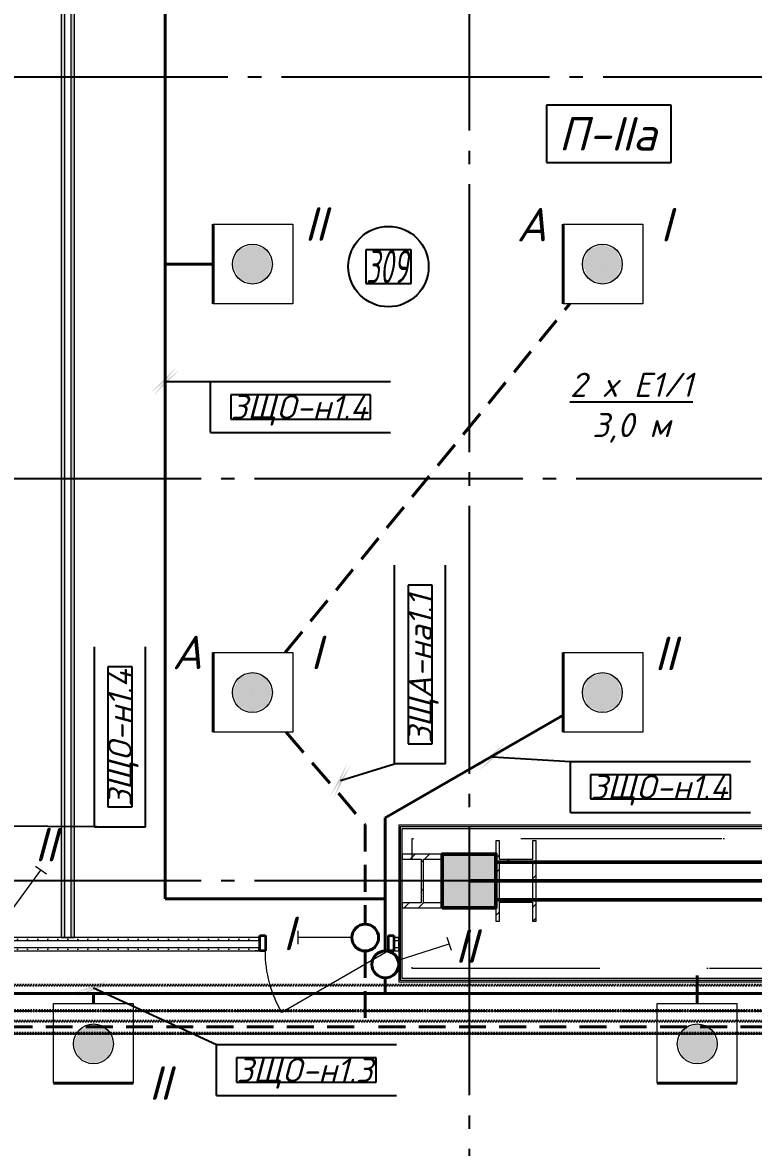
# Model space of a CAD drawing. Header units: millimetres. Extents: x 0 to 1286, y 0 to 420.
# Drawn here: x 244.9 to 299.4, y 259.7 to 343.7 of the extents above; entities that cross this region are included whole.
import ezdxf

# ---------------------------------------------------------------- set-up
doc = ezdxf.new("R2010")
doc.units = ezdxf.units.MM
for name, pattern in [('JIS_02_2.0', [3, 2, -1]), ('ГОСТ 2.303 5', [24, 20, -1.5, 1, -1.5]), ('СПКБ-0000-000-АР#003$0$Achse', [2300, 0, -800, 1500, 0]), ('СПКБ-0000-000-АР#003$0$Разомкнутая', [1058.333302, 634.99999, -423.333311]), ('СПКБ-0000-000-АР#003$0$Штрихпунктирная', [900, 500, -200, 0, -200])]:
    doc.linetypes.add(name, pattern=pattern)
for name, color, linetype in [('Viewport1ForCustomObjects_0', 7, 'Continuous'), ('Viewport2ForCustomObjects_0', 7, 'Continuous'), ('Номер помещения', 7, 'Continuous'), ('СПКБ-0000-000-АР#003$0$Двери ArchiCAD', 7, 'Continuous'), ('СПКБ-0000-000-АР#003$0$Колонны новые', 7, 'Continuous'), ('СПКБ-0000-000-АР#003$0$Колонны существующие', 7, 'Continuous'), ('СПКБ-0000-000-АР#003$0$Стены', 7, 'Continuous'), ('Строительные оси', 7, 'Continuous'), ('ЭМ_ЛОТКИ', 3, 'JIS_02_2.0'), ('ЭО_АВАРИЙНОЕ ОСВЕЩЕНИЕ', 7, 'Continuous'), ('ЭО_РАБОЧЕЕ ОСВЕЩЕНИЕ', 7, 'Continuous')]:
    doc.layers.add(name, color=color, linetype=linetype)
for name, color, linetype, lineweight, true_color in [('СПКБ-0000-000-АР#003$0$Двери ArchiCAD_Ном._пера__161', 7, 'Continuous', 13, 0xe11606), ('СПКБ-0000-000-АР#003$0$Двери ArchiCAD_Ном._пера__23', 7, 'Continuous', 35, 0xff6600), ('СПКБ-0000-000-АР#003$0$Двери ArchiCAD_Ном._пера__3', 7, 'Continuous', 18, 0xff6600), ('СПКБ-0000-000-АР#003$0$Колонны новые_Ном._пера__108', 7, 'Continuous', 13, 0xfd8379), ('СПКБ-0000-000-АР#003$0$Колонны существующие_Ном._пера__102', 7, 'Continuous', 13, 0xcccccc), ('СПКБ-0000-000-АР#003$0$Линии_Ном._пера__4', 7, 'Continuous', 20, 0x029e21), ('СПКБ-0000-000-АР#003$0$Стены_Ном._пера__161', 7, 'Continuous', 13, 0xe11606), ('СПКБ-0000-000-АР#003$0$Стены_Ном._пера__68', 7, 'Continuous', 20, 0xfd4435)]:
    doc.layers.add(name, color=color, linetype=linetype, lineweight=lineweight, true_color=true_color)
for name, color, linetype, lineweight in [('СПКБ-0000-000-АР#003$0$Колонны новые_Ном._пера__20', 1, 'Continuous', 20), ('СПКБ-0000-000-АР#003$0$Колонны существующие_Ном._пера__141', 7, 'Continuous', 50), ('СПКБ-0000-000-АР#003$0$Линии_Ном._пера__141', 7, 'Continuous', 50), ('СПКБ-0000-000-АР#003$0$Стены_Ном._пера__1', 7, 'Continuous', 13), ('СПКБ-0000-000-АР#003$0$Стены_Ном._пера__20', 1, 'Continuous', 20)]:
    doc.layers.add(name, color=color, linetype=linetype, lineweight=lineweight)
doc.styles.add('1.8', font='isocpeui.ttf', dxfattribs={"height": 1.8})
doc.styles.add('2.5', font='isocpeui.ttf')
doc.styles.add('CustomTextStyle14', font='isocpeui.ttf', dxfattribs={"width": 0.592798, "height": 2.5})
doc.styles.add('CustomTextStyle31', font='isocpeui.ttf', dxfattribs={"height": 2.5})
doc.styles.add('CustomTextStyle77', font='isocpeui.ttf', dxfattribs={"width": 0.987755, "height": 1.8})
doc.styles.add('CustomTextStyle87', font='isocpeui.ttf', dxfattribs={"width": 0.987755, "height": 1.8})
doc.styles.add('CustomTextStyle89', font='isocpeui.ttf', dxfattribs={"width": 0.987755, "height": 1.8})
doc.styles.add('CustomTextStyle91', font='isocpeui.ttf', dxfattribs={"width": 0.987755, "height": 1.8})
doc.styles.add('CustomTextStyle92', font='isocpeui.ttf', dxfattribs={"width": 0.987755, "height": 1.8})
pattern_1 = [(0, (0, 0), (0, 75), [0, -75])]
pattern_2 = [(0, (0, 0), (0, 173.205), [0, -100]), (0, (50, 86.6), (0, 173.205), [0, -100])]
pattern_3 = [(45, (0, 0), (-159.099, 159.099), []), (45, (-53.03, 53.03), (-159.099, 159.099), [])]

# ---------------------------------------------------------------- blocks, each defined once
blk = doc.blocks.new('*U558')
at = {"color": 0, "linetype": 'ByBlock', "lineweight": -2}
for p, q in [((-100, -31), (-100, -30633.8)), ((-100, -30633.8), (-100, -31)), ((-90, -30633.8), (-90, -31)), ((90, -31), (90, -30633.8)), ((100, -30633.8), (100, -31)), ((100, -30633.8), (100, -31))]:
    blk.add_line(p, q, dxfattribs=at)
blk = doc.blocks.new('*U559')
at = {"color": 0, "linetype": 'ByBlock', "lineweight": -2}
for p, q in [((-50, -31), (-50, -29893.5)), ((-50, -29893.5), (-50, -31)), ((-40, -29893.5), (-40, -31)), ((40, -31), (40, -29893.5)), ((50, -29893.5), (50, -31)), ((50, -29893.5), (50, -31))]:
    blk.add_line(p, q, dxfattribs=at)
blk = doc.blocks.new('*E601')
at = {"layer": 'Номер помещения', "color": 6, "linetype": 'Continuous'}
for p, q in [((-44.485, 216.768), (-53.791, 216.768)), ((-53.791, 216.768), (-53.791, 212.468)), ((-44.485, 212.468), (-44.485, 216.768)), ((-53.791, 212.468), (-44.485, 212.468))]:
    blk.add_line(p, q, dxfattribs=at)
at = {"layer": 'Номер помещения', "color": 7, "linetype": 'Continuous', "true_color": 0xffffff}
for p, q in [((-63.896, 205.957), (-67.271, 205.957)), ((-67.271, 205.957), (-67.271, 203.457)), ((-63.896, 203.457), (-63.896, 205.957)), ((-67.271, 203.457), (-63.896, 203.457)), ((-67.271, 203.457), (-67.271, 203.457))]:
    blk.add_line(p, q, dxfattribs=at)
at = {"layer": 'Номер помещения', "color": 6, "linetype": 'Continuous'}
blk.add_circle((-65.584, 204.707), 3, dxfattribs=at)
at = {"layer": 'Строительные оси', "color": 3, "linetype": 'ГОСТ 2.303 5', "lineweight": 25}
for p, q in [((-59.569, 258.857), (-59.569, -45.143)), ((186.431, 218.857), (-283.756, 218.857)), ((280.431, 188.857), (-283.569, 188.857)), ((280.431, 158.857), (-283.569, 158.857))]:
    blk.add_line(p, q, dxfattribs=at)
at = {"layer": 'ЭО_АВАРИЙНОЕ ОСВЕЩЕНИЕ', "color": 1, "lineweight": 40}
for p, q in [((-52.549, 201.938), (-52.549, 207.888)), ((-78.66, 169.962), (-78.66, 175.912))]:
    blk.add_line(p, q, dxfattribs=at)
at = {"layer": 'ЭО_АВАРИЙНОЕ ОСВЕЩЕНИЕ', "color": 7, "lineweight": 0}
for p, q in [((-52.549, 207.888), (-46.599, 207.888)), ((-46.599, 207.888), (-46.599, 201.938)), ((-46.599, 201.938), (-52.549, 201.938)), ((-78.66, 175.912), (-72.71, 175.912)), ((-72.71, 175.912), (-72.71, 169.962)), ((-72.71, 169.962), (-78.66, 169.962)), ((-72.32, 154.143), (-72.318, 155.143)), ((-68.319, 154.633), (-72.319, 154.643))]:
    blk.add_line(p, q, dxfattribs=at)
at = {"layer": 'ЭО_АВАРИЙНОЕ ОСВЕЩЕНИЕ', "color": 1, "linetype": 'JIS_02_2.0', "lineweight": 40}
for p, q in [((-49.624, 204.896), (-49.624, 204.896)), ((-73.292, 175.912), (-52.039, 201.938)), ((-75.735, 172.919), (-75.735, 172.919)), ((-73.214, 169.962), (-67.319, 163.047)), ((-67.319, 163.047), (-67.319, 155.631)), ((-67.319, 153.631), (-67.319, 147.967)), ((-97.155, 147.967), (-67.319, 147.967)), ((7.682, 147.967), (-67.319, 147.967))]:
    blk.add_line(p, q, dxfattribs=at)
at = {"layer": 'ЭО_АВАРИЙНОЕ ОСВЕЩЕНИЕ', "color": 7, "lineweight": 0}
for centre in [(-49.624, 204.896), (-75.735, 172.919)]:
    blk.add_circle(centre, 1.488, dxfattribs=at)
at = {"layer": 'ЭО_АВАРИЙНОЕ ОСВЕЩЕНИЕ', "color": 1, "lineweight": 40}
blk.add_circle((-67.319, 154.631), 1, dxfattribs=at)
at = {"layer": 'ЭО_АВАРИЙНОЕ ОСВЕЩЕНИЕ', "color": 1, "lineweight": 0}
for points in [[(-50.676, 205.948), (-51.112, 204.896), (-48.137, 204.896)], [(-49.624, 206.384), (-50.676, 205.948), (-48.572, 205.948)], [(-50.676, 205.948), (-48.572, 205.948), (-48.137, 204.896)], [(-51.112, 204.896), (-50.676, 203.844), (-48.572, 203.844)], [(-51.112, 204.896), (-48.137, 204.896), (-48.572, 203.844)], [(-50.676, 203.844), (-48.572, 203.844), (-49.624, 203.409)], [(-76.787, 173.971), (-77.223, 172.919), (-74.248, 172.919)], [(-75.735, 174.407), (-76.787, 173.971), (-74.684, 173.971)], [(-76.787, 173.971), (-74.684, 173.971), (-74.248, 172.919)], [(-77.223, 172.919), (-76.787, 171.867), (-74.684, 171.867)], [(-77.223, 172.919), (-74.248, 172.919), (-74.684, 171.867)], [(-76.787, 171.867), (-74.684, 171.867), (-75.735, 171.432)]]:
    blk.add_solid(points, dxfattribs=at)
at = {"layer": 'ЭО_РАБОЧЕЕ ОСВЕЩЕНИЕ', "color": 5, "lineweight": 40}
for p, q in [((-82.238, 236.873), (-82.238, 204.896)), ((-78.66, 201.938), (-78.66, 207.888)), ((-82.238, 204.896), (-78.66, 204.896)), ((-82.238, 204.896), (-82.238, 157.533)), ((-52.549, 169.962), (-52.549, 175.912)), ((-52.549, 171.231), (-65.819, 163.572)), ((-65.819, 163.572), (-65.819, 157.527)), ((-82.238, 157.533), (-65.819, 157.527)), ((-65.819, 157.527), (-65.819, 153.631)), ((-65.819, 151.631), (-65.819, 150.468)), ((-42.543, 151.806), (-42.543, 149.721)), ((-139.983, 150.459), (-65.819, 150.468)), ((-87.596, 150.459), (-87.596, 149.721)), ((-65.819, 150.468), (6.682, 150.459)), ((-84.638, 143.771), (-90.588, 143.771)), ((-39.585, 143.771), (-45.535, 143.771))]:
    blk.add_line(p, q, dxfattribs=at)
at = {"layer": 'ЭО_РАБОЧЕЕ ОСВЕЩЕНИЕ', "color": 7, "lineweight": 0}
for p, q in [((-78.66, 207.888), (-72.71, 207.888)), ((-72.71, 207.888), (-72.71, 201.938)), ((-72.71, 201.938), (-78.66, 201.938)), ((-52.549, 175.912), (-46.599, 175.912)), ((-46.599, 175.912), (-46.599, 169.962)), ((-46.599, 169.962), (-52.549, 169.962)), ((-93.871, 156.443), (-91.512, 159.673)), ((-91.916, 159.968), (-91.108, 159.378)), ((-61.217, 154.649), (-60.909, 153.698)), ((-64.868, 152.939), (-61.063, 154.174)), ((-90.588, 149.721), (-84.638, 149.721)), ((-90.588, 143.771), (-90.588, 149.721)), ((-84.638, 149.721), (-84.638, 143.771)), ((-45.535, 149.721), (-39.585, 149.721)), ((-45.535, 143.771), (-45.535, 149.721)), ((-39.585, 149.721), (-39.585, 143.771))]:
    blk.add_line(p, q, dxfattribs=at)
for centre in [(-75.735, 204.896), (-49.624, 172.919), (-87.596, 146.696), (-42.543, 146.696)]:
    blk.add_circle(centre, 1.488, dxfattribs=at)
at = {"layer": 'ЭО_РАБОЧЕЕ ОСВЕЩЕНИЕ', "color": 5, "lineweight": 40}
blk.add_circle((-65.819, 152.631), 1, dxfattribs=at)
at = {"layer": 'ЭО_РАБОЧЕЕ ОСВЕЩЕНИЕ', "color": 5, "lineweight": 0}
for points in [[(-76.787, 205.948), (-77.223, 204.896), (-74.248, 204.896)], [(-75.735, 206.384), (-76.787, 205.948), (-74.684, 205.948)], [(-76.787, 205.948), (-74.684, 205.948), (-74.248, 204.896)], [(-77.223, 204.896), (-76.787, 203.844), (-74.684, 203.844)], [(-77.223, 204.896), (-74.248, 204.896), (-74.684, 203.844)], [(-76.787, 203.844), (-74.684, 203.844), (-75.735, 203.409)], [(-50.676, 173.971), (-51.112, 172.919), (-48.137, 172.919)], [(-49.624, 174.407), (-50.676, 173.971), (-48.572, 173.971)], [(-50.676, 173.971), (-48.572, 173.971), (-48.137, 172.919)], [(-51.112, 172.919), (-50.676, 171.867), (-48.572, 171.867)], [(-51.112, 172.919), (-48.137, 172.919), (-48.572, 171.867)], [(-50.676, 171.867), (-48.572, 171.867), (-49.624, 171.432)], [(-87.596, 148.183), (-88.648, 147.748), (-86.544, 147.748)], [(-42.543, 148.183), (-43.595, 147.748), (-41.491, 147.748)], [(-88.648, 147.748), (-89.083, 146.696), (-86.108, 146.696)], [(-88.648, 147.748), (-86.544, 147.748), (-86.108, 146.696)], [(-43.595, 147.748), (-44.03, 146.696), (-41.055, 146.696)], [(-43.595, 147.748), (-41.491, 147.748), (-41.055, 146.696)], [(-89.083, 146.696), (-88.648, 145.644), (-86.544, 145.644)], [(-89.083, 146.696), (-86.108, 146.696), (-86.544, 145.644)], [(-44.03, 146.696), (-43.595, 145.644), (-41.491, 145.644)], [(-44.03, 146.696), (-41.055, 146.696), (-41.491, 145.644)], [(-88.648, 145.644), (-86.544, 145.644), (-87.596, 145.208)], [(-43.595, 145.644), (-41.491, 145.644), (-42.543, 145.208)]]:
    blk.add_solid(points, dxfattribs=at)
at = {"layer": 'Номер помещения', "color": 0, "linetype": 'Continuous', "style": 'CustomTextStyle31'}
blk.add_text('П-IIа', height=2.5, dxfattribs=at).set_placement((-52.891, 213.368))
at = {"layer": 'Номер помещения', "linetype": 'Continuous', "style": 'CustomTextStyle14', "width": 0.592798}
blk.add_text('309', height=2.5, dxfattribs=at).set_placement((-67.271, 203.457))
blk = doc.blocks.new('СПКБ-0000-000-АР#003$0$Стена_27', base_point=(-9000.1, 15463.1))
at = {"layer": 'СПКБ-0000-000-АР#003$0$Стены_Ном._пера__161', "linetype": 'Continuous', "lineweight": 13, "true_color": 0xe11606}
h = blk.add_hatch(dxfattribs=at)
h.set_pattern_fill('ГИПС', color=12, style=0, pattern_type=2)
h.set_pattern_definition(pattern_1)
h.paths.add_polyline_path([(-9000.1, 25286.1), (-9000.1, 15463.1), (-8975.1, 15463.1), (-8975.1, 25286.1)])
h = blk.add_hatch(dxfattribs=at)
h.set_pattern_fill('ГИПС', color=12, style=0, pattern_type=2)
h.set_pattern_definition(pattern_1)
h.paths.add_polyline_path([(-8900.1, 15463.1), (-8900.1, 25286.1), (-8925.1, 25286.1), (-8925.1, 15463.1)])
at = {"layer": 'СПКБ-0000-000-АР#003$0$Стены_Ном._пера__161', "color": 12, "linetype": 'Continuous', "lineweight": 13, "true_color": 0xe11606}
for p, q in [((-8975.1, 25286.1), (-8975.1, 15463.1)), ((-8925.1, 15463.1), (-8925.1, 25286.1))]:
    blk.add_line(p, q, dxfattribs=at)
at = {"layer": 'СПКБ-0000-000-АР#003$0$Стены_Ном._пера__161', "color": 12, "linetype": 'Continuous', "lineweight": 13, "true_color": 0xe11606, "flags": 128}
for points in [[(-9000.1, 25286.1), (-9000.1, 15463.1)], [(-8900.1, 15463.1), (-8900.1, 25286.1)], [(-9000.1, 15463.1), (-8900.1, 15463.1)]]:
    blk.add_lwpolyline(points, dxfattribs=at)
blk = doc.blocks.new('СПКБ-0000-000-АР#003$0$Однопольная Дверь 19_2')
at = {"layer": 'СПКБ-0000-000-АР#003$0$Двери ArchiCAD_Ном._пера__161', "color": 12, "linetype": 'Continuous', "lineweight": 13, "true_color": 0xe11606}
for p, q in [((-500, 0), (-537, 0)), ((-500, 0), (-500, -25)), ((500, 0), (500, -25)), ((500, 0), (537, 0)), ((-500, -25), (-500, -75)), ((-500, -75), (-500, -100)), ((500, -25), (500, -75)), ((500, -75), (500, -100)), ((-500, -100), (-537, -100)), ((500, -100), (537, -100))]:
    blk.add_line(p, q, dxfattribs=at)
at = {"layer": 'СПКБ-0000-000-АР#003$0$Двери ArchiCAD_Ном._пера__23', "color": 30, "linetype": 'Continuous', "lineweight": 35, "true_color": 0xff6600}
for p, q in [((-460, 0), (-500, 0)), ((-500, 0), (-500, -115)), ((-460, -115), (-460, 0)), ((500, 0), (460, 0)), ((460, 0), (460, -115)), ((500, -115), (500, 0)), ((-500, -115), (-460, -115)), ((460, -115), (500, -115))]:
    blk.add_line(p, q, dxfattribs=at)
at = {"layer": 'СПКБ-0000-000-АР#003$0$Двери ArchiCAD_Ном._пера__3', "color": 30, "linetype": 'Continuous', "lineweight": 18, "true_color": 0xff6600}
blk.add_line((460, 0), (-336.7, 460), dxfattribs=at)
blk.add_arc((460, 0), 920, 150, 180, dxfattribs=at)
blk = doc.blocks.new('СПКБ-0000-000-АР#003$0$Стена_51', base_point=(-13766.9, 15363.1))
at = {"layer": 'СПКБ-0000-000-АР#003$0$Стены_Ном._пера__161', "linetype": 'Continuous', "lineweight": 13, "true_color": 0xe11606}
h = blk.add_hatch(dxfattribs=at)
h.set_pattern_fill('ГИПС', color=12, style=0, pattern_type=2)
h.set_pattern_definition(pattern_1)
h.paths.add_polyline_path([(-13766.9, 15463.1), (-13791.9, 15438.1), (-10856.6, 15438.1), (-10856.6, 15463.1)])
h = blk.add_hatch(dxfattribs=at)
h.set_pattern_fill('ГИПС', color=12, style=0, pattern_type=2)
h.set_pattern_definition(pattern_1)
h.paths.add_polyline_path([(-7517.2, 15463.1), (-9856.6, 15463.1), (-9856.6, 15438.1), (-7517.2, 15438.1)])
h = blk.add_hatch(dxfattribs=at)
h.set_pattern_fill('ГИПС', color=12, style=0, pattern_type=2)
h.set_pattern_definition(pattern_1)
h.paths.add_polyline_path([(-6481.9, 15463.1), (-6517.2, 15463.1), (-6517.2, 15438.1), (-6481.9, 15438.1)])
h = blk.add_hatch(dxfattribs=at)
h.set_pattern_fill('ГИПС', color=12, style=0, pattern_type=2)
h.set_pattern_definition(pattern_1)
h.paths.add_polyline_path([(-13841.9, 15388.1), (-13866.9, 15363.1), (-10856.6, 15363.1), (-10856.6, 15388.1)])
h = blk.add_hatch(dxfattribs=at)
h.set_pattern_fill('ГИПС', color=12, style=0, pattern_type=2)
h.set_pattern_definition(pattern_1)
h.paths.add_polyline_path([(-9856.6, 15388.1), (-9856.6, 15363.1), (-7517.2, 15363.1), (-7517.2, 15388.1)])
h = blk.add_hatch(dxfattribs=at)
h.set_pattern_fill('ГИПС', color=12, style=0, pattern_type=2)
h.set_pattern_definition(pattern_1)
h.paths.add_polyline_path([(-6517.2, 15363.1), (-6481.9, 15363.1), (-6481.9, 15388.1), (-6517.2, 15388.1)])
at = {"layer": 'СПКБ-0000-000-АР#003$0$Стены_Ном._пера__161', "color": 12, "linetype": 'Continuous', "lineweight": 13, "true_color": 0xe11606}
for p, q in [((-10856.6, 15463.1), (-10893.6, 15463.1)), ((-10856.6, 15463.1), (-10856.6, 15438.1)), ((-9856.6, 15463.1), (-9819.6, 15463.1)), ((-9856.6, 15463.1), (-9856.6, 15438.1)), ((-7517.2, 15463.1), (-7554.2, 15463.1)), ((-7517.2, 15438.1), (-7517.2, 15463.1)), ((-6517.2, 15463.1), (-6480.2, 15463.1)), ((-6517.2, 15438.1), (-6517.2, 15463.1)), ((-13841.9, 15388.1), (-10856.6, 15388.1)), ((-10856.6, 15438.1), (-13791.9, 15438.1)), ((-10856.6, 15438.1), (-10856.6, 15388.1)), ((-10856.6, 15388.1), (-10856.6, 15363.1)), ((-7517.2, 15438.1), (-9856.6, 15438.1)), ((-9856.6, 15438.1), (-9856.6, 15388.1)), ((-9856.6, 15388.1), (-7517.2, 15388.1)), ((-9856.6, 15388.1), (-9856.6, 15363.1)), ((-7517.2, 15388.1), (-7517.2, 15438.1)), ((-7517.2, 15363.1), (-7517.2, 15388.1)), ((-6481.9, 15438.1), (-6517.2, 15438.1)), ((-6517.2, 15388.1), (-6517.2, 15438.1)), ((-6517.2, 15388.1), (-6481.9, 15388.1)), ((-6517.2, 15363.1), (-6517.2, 15388.1)), ((-10856.6, 15363.1), (-10893.6, 15363.1)), ((-9856.6, 15363.1), (-9819.6, 15363.1)), ((-7517.2, 15363.1), (-7554.2, 15363.1)), ((-6517.2, 15363.1), (-6480.2, 15363.1))]:
    blk.add_line(p, q, dxfattribs=at)
at = {"layer": 'СПКБ-0000-000-АР#003$0$Стены_Ном._пера__161', "color": 12, "linetype": 'Continuous', "lineweight": 13, "true_color": 0xe11606, "flags": 128}
for points in [[(-10856.6, 15463.1), (-13766.9, 15463.1)], [(-7517.2, 15463.1), (-9856.6, 15463.1)], [(-6481.9, 15463.1), (-6517.2, 15463.1)], [(-6481.9, 15363.1), (-6481.9, 15463.1)], [(-13866.9, 15363.1), (-10856.6, 15363.1)], [(-9856.6, 15363.1), (-7517.2, 15363.1)], [(-6517.2, 15363.1), (-6481.9, 15363.1)]]:
    blk.add_lwpolyline(points, dxfattribs=at)
at = {"layer": 'СПКБ-0000-000-АР#003$0$Двери ArchiCAD', "color": 21, "linetype": 'Continuous', "lineweight": 18, "true_color": 0xff9955, "xscale": -1, "zscale": 1000}
blk.add_blockref('СПКБ-0000-000-АР#003$0$Однопольная Дверь 19_2', (-10356.6, 15463.1), dxfattribs=at)
at = {"layer": 'СПКБ-0000-000-АР#003$0$Двери ArchiCAD', "color": 21, "linetype": 'Continuous', "lineweight": 18, "true_color": 0xff9955, "xscale": -1, "zscale": 1000, "rotation": 180}
blk.add_blockref('СПКБ-0000-000-АР#003$0$Однопольная Дверь 19_2', (-7017.2, 15363.1), dxfattribs=at)
blk = doc.blocks.new('СПКБ-0000-000-АР#003$0$Стена_222', base_point=(-6381.9, 15233))
at = {"layer": 'СПКБ-0000-000-АР#003$0$Стены_Ном._пера__20', "linetype": 'Continuous', "lineweight": 20}
h = blk.add_hatch(dxfattribs=at)
h.set_pattern_fill('ШТУКАТУРКА', color=1, style=0, pattern_type=2)
h.set_pattern_definition(pattern_2)
h.paths.add_polyline_path([(-6481.9, 16302.4), (-6481.9, 15133), (-6469.9, 15145), (-6469.9, 16290.4)])
h = blk.add_hatch(dxfattribs=at)
h.set_pattern_fill('ШТУКАТУРКА', color=1, style=0, pattern_type=2)
h.set_pattern_definition(pattern_2)
h.paths.add_polyline_path([(-6456.9, 15158), (-6456.9, 16277.4), (-6469.9, 16290.4), (-6469.9, 15145)])
at = {"layer": 'СПКБ-0000-000-АР#003$0$Стены_Ном._пера__1', "color": 7, "linetype": 'СПКБ-0000-000-АР#003$0$Achse', "lineweight": 13, "flags": 128}
blk.add_lwpolyline([(-6381.9, 15233), (-6381.9, 16202.4)], dxfattribs=at)
at = {"layer": 'СПКБ-0000-000-АР#003$0$Стены_Ном._пера__20', "color": 1, "linetype": 'Continuous', "lineweight": 20, "flags": 128}
blk.add_lwpolyline([(-6481.9, 16302.4), (-6481.9, 15133)], dxfattribs=at)
at = {"layer": 'СПКБ-0000-000-АР#003$0$Стены_Ном._пера__68', "color": 20, "linetype": 'Continuous', "lineweight": 20, "true_color": 0xfd4435}
for p, q in [((-6469.9, 16290.4), (-6469.9, 15145)), ((-6456.9, 15158), (-6456.9, 16277.4))]:
    blk.add_line(p, q, dxfattribs=at)
blk = doc.blocks.new('СПКБ-0000-000-АР#003$0$Стена_223', base_point=(-6381.9, 16202.4))
at = {"layer": 'СПКБ-0000-000-АР#003$0$Стены_Ном._пера__20', "linetype": 'Continuous', "lineweight": 20}
h = blk.add_hatch(dxfattribs=at)
h.set_pattern_fill('ШТУКАТУРКА', color=1, style=0, pattern_type=2)
h.set_pattern_definition(pattern_2)
h.paths.add_polyline_path([(568.2, 16302.4), (-6481.9, 16302.4), (-6469.9, 16290.4), (556.2, 16290.4)])
h = blk.add_hatch(dxfattribs=at)
h.set_pattern_fill('ШТУКАТУРКА', color=1, style=0, pattern_type=2)
h.set_pattern_definition(pattern_2)
h.paths.add_polyline_path([(-6456.9, 16277.4), (543.2, 16277.4), (556.2, 16290.4), (-6469.9, 16290.4)])
at = {"layer": 'СПКБ-0000-000-АР#003$0$Стены_Ном._пера__1', "color": 7, "linetype": 'СПКБ-0000-000-АР#003$0$Achse', "lineweight": 13, "flags": 128}
blk.add_lwpolyline([(-6381.9, 16202.4), (468.2, 16202.4)], dxfattribs=at)
at = {"layer": 'СПКБ-0000-000-АР#003$0$Стены_Ном._пера__20', "color": 1, "linetype": 'Continuous', "lineweight": 20, "flags": 128}
blk.add_lwpolyline([(568.2, 16302.4), (-6481.9, 16302.4)], dxfattribs=at)
at = {"layer": 'СПКБ-0000-000-АР#003$0$Стены_Ном._пера__68', "color": 20, "linetype": 'Continuous', "lineweight": 20, "true_color": 0xfd4435}
for p, q in [((556.2, 16290.4), (-6469.9, 16290.4)), ((-6456.9, 16277.4), (543.2, 16277.4))]:
    blk.add_line(p, q, dxfattribs=at)
blk = doc.blocks.new('СПКБ-0000-000-АР#003$0$Стена_225', base_point=(-6381.9, 15233))
at = {"layer": 'СПКБ-0000-000-АР#003$0$Стены_Ном._пера__20', "linetype": 'Continuous', "lineweight": 20}
h = blk.add_hatch(dxfattribs=at)
h.set_pattern_fill('ШТУКАТУРКА', color=1, style=0, pattern_type=2)
h.set_pattern_definition(pattern_2)
h.paths.add_polyline_path([(-6481.9, 15133), (568.2, 15133), (556.2, 15145), (-6469.9, 15145)])
h = blk.add_hatch(dxfattribs=at)
h.set_pattern_fill('ШТУКАТУРКА', color=1, style=0, pattern_type=2)
h.set_pattern_definition(pattern_2)
h.paths.add_polyline_path([(543.2, 15158), (-6456.9, 15158), (-6469.9, 15145), (556.2, 15145)])
at = {"layer": 'СПКБ-0000-000-АР#003$0$Стены_Ном._пера__1', "color": 7, "linetype": 'СПКБ-0000-000-АР#003$0$Achse', "lineweight": 13, "flags": 128}
blk.add_lwpolyline([(468.2, 15233), (-6381.9, 15233)], dxfattribs=at)
at = {"layer": 'СПКБ-0000-000-АР#003$0$Стены_Ном._пера__20', "color": 1, "linetype": 'Continuous', "lineweight": 20, "flags": 128}
blk.add_lwpolyline([(-6481.9, 15133), (568.2, 15133)], dxfattribs=at)
at = {"layer": 'СПКБ-0000-000-АР#003$0$Стены_Ном._пера__68', "color": 20, "linetype": 'Continuous', "lineweight": 20, "true_color": 0xfd4435}
for p, q in [((-6469.9, 15145), (556.2, 15145)), ((543.2, 15158), (-6456.9, 15158))]:
    blk.add_line(p, q, dxfattribs=at)
blk = doc.blocks.new('СПКБ-0000-000-АР#003$0$Колонна_77', base_point=(-6306.9, 15885.7))
at = {"layer": 'СПКБ-0000-000-АР#003$0$Колонны новые_Ном._пера__108', "linetype": 'Continuous', "lineweight": 13, "true_color": 0xfd8379}
h = blk.add_hatch(dxfattribs=at)
h.set_pattern_fill('СТАЛЬ', color=11, style=0, pattern_type=2)
h.set_pattern_definition(pattern_3)
h.paths.add_polyline_path([(-6156.9, 15685.7), (-6156.9, 15722.4), (-6298.1, 15722.4), (-6298.1, 16049.1), (-6156.9, 16049.1), (-6156.9, 16085.7), (-6456.9, 16085.7), (-6456.9, 16049.1), (-6315.6, 16049.1), (-6315.6, 15722.4), (-6456.9, 15722.4), (-6456.9, 15685.7)])
at = {"layer": 'СПКБ-0000-000-АР#003$0$Колонны новые_Ном._пера__20', "color": 1, "linetype": 'Continuous', "lineweight": 20}
for p, q in [((-6156.9, 16085.7), (-6456.9, 16085.7)), ((-6456.9, 16085.7), (-6456.9, 16049.1)), ((-6456.9, 16049.1), (-6315.6, 16049.1)), ((-6315.6, 16049.1), (-6315.6, 15722.4)), ((-6298.1, 15722.4), (-6298.1, 16049.1)), ((-6298.1, 16049.1), (-6156.9, 16049.1)), ((-6156.9, 16049.1), (-6156.9, 16085.7)), ((-6315.6, 15722.4), (-6456.9, 15722.4)), ((-6456.9, 15722.4), (-6456.9, 15685.7)), ((-6156.9, 15722.4), (-6298.1, 15722.4)), ((-6156.9, 15685.7), (-6156.9, 15722.4)), ((-6456.9, 15685.7), (-6156.9, 15685.7))]:
    blk.add_line(p, q, dxfattribs=at)
blk = doc.blocks.new('СПКБ-0000-000-АР#003$0$Колонна_78', base_point=(-5606.9, 15735.7))
at = {"layer": 'СПКБ-0000-000-АР#003$0$Колонны новые_Ном._пера__108', "linetype": 'Continuous', "lineweight": 13, "true_color": 0xfd8379}
h = blk.add_hatch(dxfattribs=at)
h.set_pattern_fill('СТАЛЬ', color=11, style=0, pattern_type=2)
h.set_pattern_definition(pattern_3)
h.paths.add_polyline_path([(-5456.9, 15585.7), (-5456.9, 15885.7), (-5484.3, 15885.7), (-5484.3, 15744.5), (-5729.4, 15744.5), (-5729.4, 15885.7), (-5756.9, 15885.7), (-5756.9, 15585.7), (-5729.4, 15585.7), (-5729.4, 15727), (-5484.3, 15727), (-5484.3, 15585.7)])
at = {"layer": 'СПКБ-0000-000-АР#003$0$Колонны новые_Ном._пера__20', "color": 1, "linetype": 'Continuous', "lineweight": 20}
for p, q in [((-5729.4, 15885.7), (-5756.9, 15885.7)), ((-5756.9, 15885.7), (-5756.9, 15585.7)), ((-5729.4, 15744.5), (-5729.4, 15885.7)), ((-5456.9, 15885.7), (-5484.3, 15885.7)), ((-5484.3, 15885.7), (-5484.3, 15744.5)), ((-5456.9, 15585.7), (-5456.9, 15885.7)), ((-5484.3, 15744.5), (-5729.4, 15744.5)), ((-5729.4, 15585.7), (-5729.4, 15727)), ((-5729.4, 15727), (-5484.3, 15727)), ((-5484.3, 15727), (-5484.3, 15585.7)), ((-5756.9, 15585.7), (-5729.4, 15585.7)), ((-5484.3, 15585.7), (-5456.9, 15585.7))]:
    blk.add_line(p, q, dxfattribs=at)
blk = doc.blocks.new('СПКБ-0000-000-АР#003$0$Колонна_79', base_point=(-5606.9, 16035.7))
at = {"layer": 'СПКБ-0000-000-АР#003$0$Колонны новые_Ном._пера__108', "linetype": 'Continuous', "lineweight": 13, "true_color": 0xfd8379}
h = blk.add_hatch(dxfattribs=at)
h.set_pattern_fill('СТАЛЬ', color=11, style=0, pattern_type=2)
h.set_pattern_definition(pattern_3)
h.paths.add_polyline_path([(-5456.9, 15885.7), (-5456.9, 16185.7), (-5484.3, 16185.7), (-5484.3, 16044.5), (-5729.4, 16044.5), (-5729.4, 16185.7), (-5756.9, 16185.7), (-5756.9, 15885.7), (-5729.4, 15885.7), (-5729.4, 16027), (-5484.3, 16027), (-5484.3, 15885.7)])
at = {"layer": 'СПКБ-0000-000-АР#003$0$Колонны новые_Ном._пера__20', "color": 1, "linetype": 'Continuous', "lineweight": 20}
for p, q in [((-5729.4, 16185.7), (-5756.9, 16185.7)), ((-5756.9, 16185.7), (-5756.9, 15885.7)), ((-5729.4, 16044.5), (-5729.4, 16185.7)), ((-5456.9, 16185.7), (-5484.3, 16185.7)), ((-5484.3, 16185.7), (-5484.3, 16044.5)), ((-5456.9, 15885.7), (-5456.9, 16185.7)), ((-5484.3, 16044.5), (-5729.4, 16044.5)), ((-5729.4, 15885.7), (-5729.4, 16027)), ((-5729.4, 16027), (-5484.3, 16027)), ((-5484.3, 16027), (-5484.3, 15885.7)), ((-5756.9, 15885.7), (-5729.4, 15885.7)), ((-5484.3, 15885.7), (-5456.9, 15885.7))]:
    blk.add_line(p, q, dxfattribs=at)
blk = doc.blocks.new('СПКБ-0000-000-АР#003$0$Колонна_118', base_point=(-5956.9, 15885.7))
at = {"layer": 'СПКБ-0000-000-АР#003$0$Колонны существующие_Ном._пера__102', "linetype": 'Continuous', "lineweight": 13, "true_color": 0xcccccc}
blk.add_hatch(color=254, dxfattribs=at).paths.add_polyline_path([(-6156.9, 15685.7), (-5756.9, 15685.7), (-5756.9, 16085.7), (-6156.9, 16085.7)])
at = {"layer": 'СПКБ-0000-000-АР#003$0$Колонны существующие_Ном._пера__141', "color": 7, "linetype": 'Continuous', "lineweight": 50, "flags": 128}
blk.add_lwpolyline([(-6156.9, 15685.7), (-5756.9, 15685.7), (-5756.9, 16085.7), (-6156.9, 16085.7)], close=True, dxfattribs=at)
blk = doc.blocks.new('*E600')
at = {"layer": 'СПКБ-0000-000-АР#003$0$Линии_Ном._пера__141', "color": 7, "linetype": 'СПКБ-0000-000-АР#003$0$Разомкнутая', "lineweight": 50}
for p, q in [((187.999, 187.104), (244.168, 187.104)), ((187.999, 184.297), (244.168, 184.297))]:
    blk.add_line(p, q, dxfattribs=at)
at = {"layer": 'СПКБ-0000-000-АР#003$0$Линии_Ном._пера__4', "color": 104, "linetype": 'СПКБ-0000-000-АР#003$0$Штрихпунктирная', "lineweight": 50, "true_color": 0x029e21}
blk.add_line((185.999, 185.701), (245.999, 185.701), dxfattribs=at)
at = {"layer": 'СПКБ-0000-000-АР#003$0$Колонны новые', "color": 1, "lineweight": 20, "xscale": 0.01, "yscale": 0.01, "zscale": 0.01}
for name, p in [('СПКБ-0000-000-АР#003$0$Колонна_79', (189.499, 187.201)), ('СПКБ-0000-000-АР#003$0$Колонна_77', (182.499, 185.701)), ('СПКБ-0000-000-АР#003$0$Колонна_78', (189.499, 184.201))]:
    blk.add_blockref(name, p, dxfattribs=at)
at = {"layer": 'СПКБ-0000-000-АР#003$0$Колонны существующие', "color": 7, "lineweight": 50, "xscale": 0.01, "yscale": 0.01, "zscale": 0.01}
blk.add_blockref('СПКБ-0000-000-АР#003$0$Колонна_118', (185.999, 185.701), dxfattribs=at)
at = {"layer": 'СПКБ-0000-000-АР#003$0$Стены', "color": 12, "lineweight": 13, "true_color": 0xe11606, "xscale": 0.01, "yscale": 0.01, "zscale": 0.01}
for name, p in [('СПКБ-0000-000-АР#003$0$Стена_27', (155.566, 181.474)), ('СПКБ-0000-000-АР#003$0$Стена_51', (107.899, 180.474))]:
    blk.add_blockref(name, p, dxfattribs=at)
at = {"layer": 'СПКБ-0000-000-АР#003$0$Стены', "color": 12, "lineweight": 50, "true_color": 0xdf0000, "xscale": 0.01, "yscale": 0.01, "zscale": 0.01}
for name, p in [('СПКБ-0000-000-АР#003$0$Стена_222', (181.748, 179.173)), ('СПКБ-0000-000-АР#003$0$Стена_223', (181.748, 188.868)), ('СПКБ-0000-000-АР#003$0$Стена_225', (181.748, 179.173))]:
    blk.add_blockref(name, p, dxfattribs=at)
blk = doc.blocks.new('CustomObjectsInViewport1_0')
at = {"layer": 'ЭО_АВАРИЙНОЕ ОСВЕЩЕНИЕ'}
for p, q in [((272.631, 288.327), (272.631, 303.149)), ((276.431, 288.327), (276.431, 303.149)), ((268.593, 287.072), (272.631, 288.327)), ((276.431, 288.327), (272.631, 288.327))]:
    blk.add_line(p, q, dxfattribs=at)
at = {"layer": 'ЭО_АВАРИЙНОЕ ОСВЕЩЕНИЕ', "color": 7, "true_color": 0xffffff}
for p, q in [((275.431, 301.649), (273.631, 301.649)), ((273.631, 301.649), (273.631, 289.827)), ((275.431, 289.827), (275.431, 301.649)), ((273.631, 289.827), (275.431, 289.827)), ((275.431, 289.827), (275.431, 289.827))]:
    blk.add_line(p, q, dxfattribs=at)
at = {"layer": 'ЭО_АВАРИЙНОЕ ОСВЕЩЕНИЕ'}
blk.add_solid([(269.118, 288.393), (267.802, 285.89), (268.068, 285.75), (269.384, 288.254)], dxfattribs=at)
at = {"layer": 'ЭО_РАБОЧЕЕ ОСВЕЩЕНИЕ'}
for p, q in [((255.485, 316.862), (258.899, 316.862)), ((258.899, 316.862), (272.335, 316.862)), ((258.899, 313.062), (258.899, 316.862)), ((258.899, 313.062), (272.335, 313.062)), ((250.239, 283.619), (250.239, 297.055)), ((254.039, 283.619), (254.039, 297.055)), ((279.93, 288.861), (285.752, 288.503)), ((285.752, 288.503), (299.188, 288.503)), ((285.752, 284.703), (285.752, 288.503)), ((285.752, 284.703), (299.188, 284.703)), ((243.106, 283.693), (254.039, 283.619)), ((250.239, 283.619), (254.039, 283.619)), ((250.16, 271.601), (259.331, 267.371)), ((259.331, 267.371), (272.766, 267.371)), ((259.331, 263.571), (259.331, 267.371)), ((259.331, 263.571), (272.766, 263.571))]:
    blk.add_line(p, q, dxfattribs=at)
at = {"layer": 'ЭО_РАБОЧЕЕ ОСВЕЩЕНИЕ', "color": 7, "true_color": 0xffffff}
for p, q in [((270.835, 315.862), (260.399, 315.862)), ((260.399, 315.862), (260.399, 314.062)), ((270.835, 314.062), (270.835, 315.862)), ((260.399, 314.062), (270.835, 314.062)), ((260.399, 314.062), (260.399, 314.062)), ((253.039, 295.555), (251.239, 295.555)), ((251.239, 295.555), (251.239, 285.119)), ((253.039, 285.119), (253.039, 295.555)), ((297.688, 287.503), (287.252, 287.503)), ((287.252, 287.503), (287.252, 285.703)), ((297.688, 285.703), (297.688, 287.503)), ((287.252, 285.703), (297.688, 285.703)), ((287.252, 285.703), (287.252, 285.703)), ((251.239, 285.119), (253.039, 285.119)), ((253.039, 285.119), (253.039, 285.119)), ((271.266, 266.371), (260.831, 266.371)), ((260.831, 266.371), (260.831, 264.571)), ((271.266, 264.571), (271.266, 266.371)), ((260.831, 264.571), (271.266, 264.571)), ((260.831, 264.571), (260.831, 264.571))]:
    blk.add_line(p, q, dxfattribs=at)
at = {"layer": 'ЭО_РАБОЧЕЕ ОСВЕЩЕНИЕ'}
for points in [[(256.379, 317.968), (254.379, 315.968), (254.591, 315.756), (256.591, 317.756)], [(280.89, 289.91), (278.771, 288.036), (278.97, 287.812), (281.089, 289.685)], [(251.435, 272.231), (248.781, 271.252), (248.885, 270.971), (251.539, 271.949)]]:
    blk.add_solid(points, dxfattribs=at)
at = {"layer": 'ЭО_АВАРИЙНОЕ ОСВЕЩЕНИЕ', "style": 'CustomTextStyle77', "width": 0.987755}
blk.add_text('3ЩА-на1.1', height=1.8, rotation=90, dxfattribs=at).set_placement((275.431, 289.827))
at = {"layer": 'ЭО_РАБОЧЕЕ ОСВЕЩЕНИЕ', "width": 0.987755}
for s, style, p in [('3ЩO-н1.4', 'CustomTextStyle92', (260.399, 314.062)), ('3ЩO-н1.4', 'CustomTextStyle91', (287.252, 285.703)), ('3ЩO-н1.3', 'CustomTextStyle87', (260.831, 264.571))]:
    blk.add_text(s, height=1.8, dxfattribs=dict(at, style=style)).set_placement(p)
at = {"layer": 'ЭО_РАБОЧЕЕ ОСВЕЩЕНИЕ', "style": 'CustomTextStyle89', "width": 0.987755}
blk.add_text('3ЩO-н1.4', height=1.8, rotation=90, dxfattribs=at).set_placement((253.039, 285.119))

msp = doc.modelspace()

# ---------------------------------------------------------------- block references
msp.add_blockref('*E600', (92.189, 93.885))
at = {"layer": 'Viewport1ForCustomObjects_0'}
msp.add_blockref('CustomObjectsInViewport1_0', (0, 0), dxfattribs=at)
at = {"layer": 'Viewport2ForCustomObjects_0'}
msp.add_blockref('*E601', (337.756, 120.729), dxfattribs=at)
at = {"layer": 'ЭМ_ЛОТКИ', "xscale": -0.01, "yscale": 0.01, "zscale": 0.01, "rotation": 270}
for name, p in [('*U558', (447.21, 270.856)), ('*U559', (437.554, 268.676))]:
    msp.add_blockref(name, p, dxfattribs=at)

# ---------------------------------------------------------------- texts
at = {"layer": 'ЭО_АВАРИЙНОЕ ОСВЕЩЕНИЕ', "color": 1, "char_height": 2.5, "attachment_point": 5, "style": '2.5'}
for insert in [(282.858, 328.565), (257.154, 296.64)]:
    msp.add_mtext('А', dxfattribs=dict(at, insert=insert))
at = {"layer": 'ЭО_АВАРИЙНОЕ ОСВЕЩЕНИЕ', "attachment_point": 5}
for s, insert, char_height, style in [('I', (292.872, 328.565), 2.5, '2.5'), ('{\\L2 x Е1/1\\P}3,0 м', (290.296, 314.905), 1.8, '1.8'), ('I', (266.761, 296.64), 2.5, '2.5'), ('I', (264.714, 275.666), 2.5, '2.5')]:
    msp.add_mtext(s, dxfattribs=dict(at, insert=insert, char_height=char_height, style=style))
at = {"layer": 'ЭО_РАБОЧЕЕ ОСВЕЩЕНИЕ', "char_height": 2.5, "attachment_point": 5, "style": '2.5'}
for insert in [(266.726, 328.617), (292.837, 296.565), (246.601, 282.302), (277.963, 274.722), (255.118, 264.499)]:
    msp.add_mtext('II', dxfattribs=dict(at, insert=insert))

doc.saveas('drawing.dxf')
